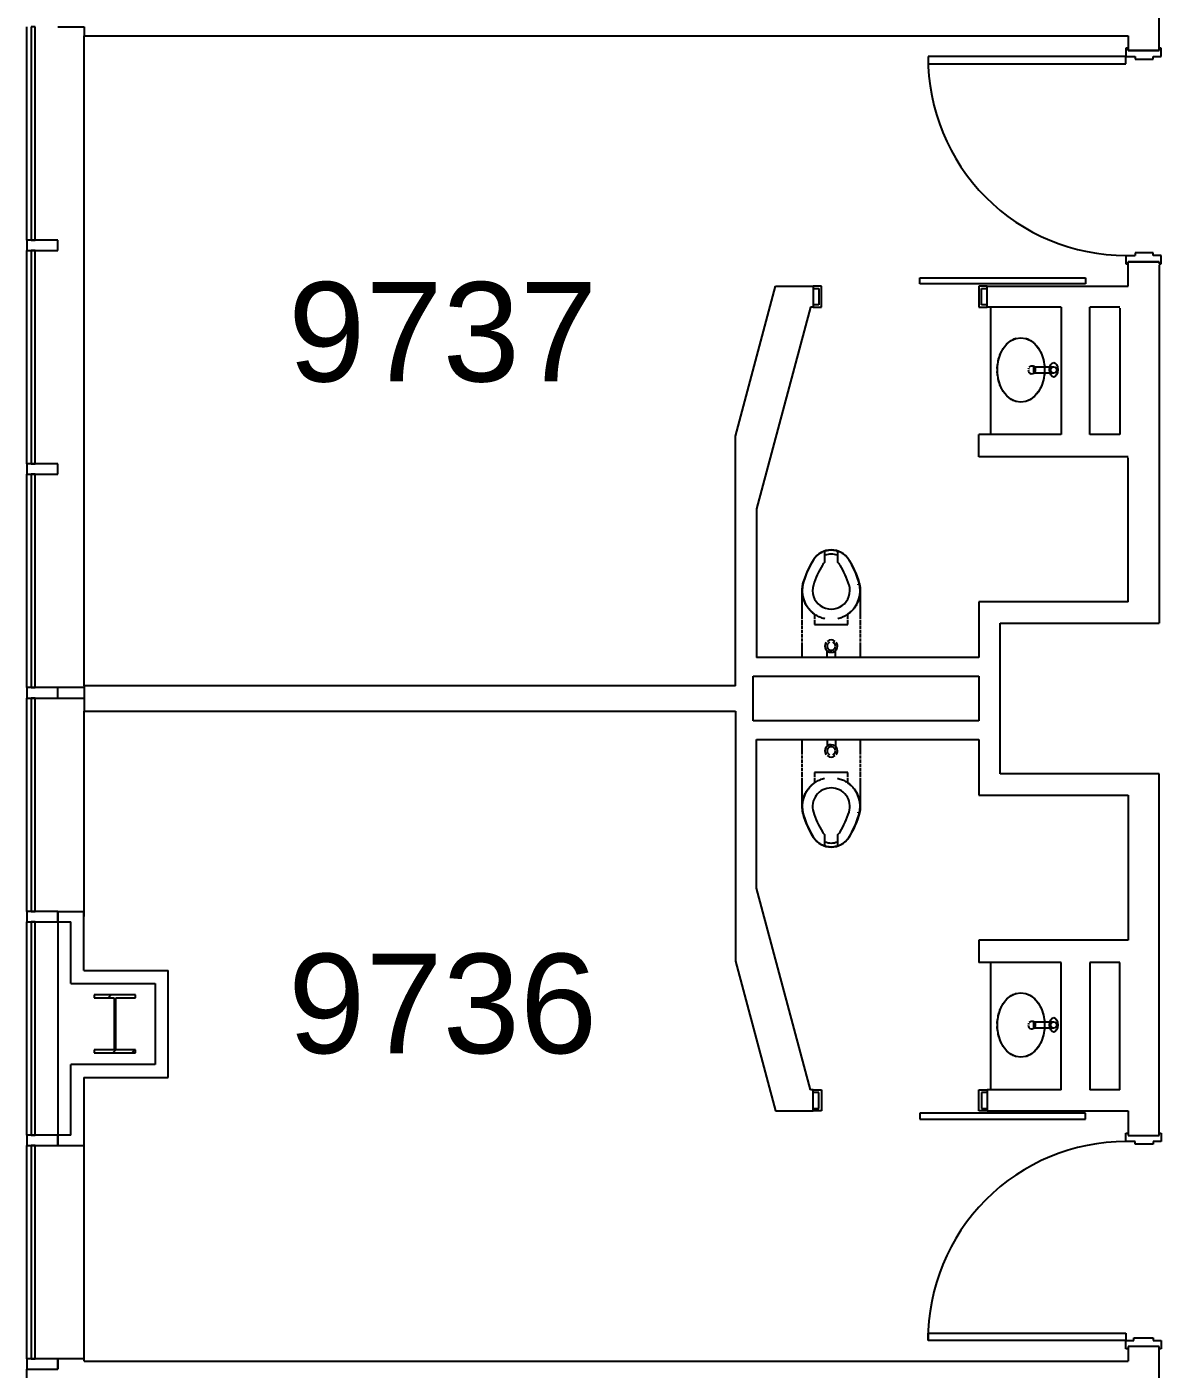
# Model space of a CAD drawing. Header units: inches. Extents: x -59 to 5673, y -29 to 4299.
# Drawn here: x -42.7 to 231.1, y 2543.8 to 2867.8 of the extents above; entities that cross this region are included whole.
import ezdxf

# ---------------------------------------------------------------- set-up
doc = ezdxf.new("R2010")
doc.units = ezdxf.units.IN
doc.header["$LTSCALE"] = 96
doc.header["$MEASUREMENT"] = 0
for name, color, linetype in [('A-ANNO-ROOM', 4, 'Continuous'), ('A-COLS', 5, 'Continuous'), ('A-DOOR', 2, 'Continuous'), ('A-FLOR-CASE', 3, 'Continuous'), ('A-FLOR-PFIX', 2, 'Continuous'), ('A-GLAZ', 2, 'Continuous'), ('A-WALL-FULL', 6, 'Continuous')]:
    doc.layers.add(name, color=color, linetype=linetype)
doc.styles.add('ARIAL', font='arial.ttf')

msp = doc.modelspace()

# ---------------------------------------------------------------- linework, layer by layer
at = {"layer": 'A-COLS'}
for p, q in [((-16.42, 2634.08), (-26.42, 2634.08)), ((-26.42, 2634.08), (-26.42, 2633.36)), ((-26.42, 2633.36), (-21.63, 2633.36)), ((-23.03, 2633.36), (-22.31, 2634.08)), ((-21.63, 2633.36), (-21.63, 2620.8)), ((-21.22, 2620.8), (-21.22, 2633.36)), ((-21.22, 2633.36), (-16.42, 2633.36)), ((-16.42, 2633.36), (-16.42, 2634.08)), ((-21.63, 2620.8), (-26.42, 2620.8)), ((-26.42, 2620.8), (-26.42, 2620.08)), ((-26.42, 2620.08), (-16.42, 2620.08)), ((-21.91, 2620.08), (-21.19, 2620.8)), ((-16.42, 2620.8), (-21.22, 2620.8)), ((-17.3, 2620.08), (-16.58, 2620.8)), ((-16.42, 2620.08), (-16.42, 2620.8))]:
    msp.add_line(p, q, dxfattribs=at)
at = {"layer": 'A-DOOR'}
for p, q in [((223.08, 2862.58), (222.58, 2862.58)), ((222.58, 2862.58), (222.58, 2860.58)), ((223.08, 2862.08), (223.08, 2862.58)), ((230.58, 2862.08), (223.08, 2862.08)), ((231.08, 2862.58), (230.58, 2862.58)), ((230.58, 2862.58), (230.58, 2862.08)), ((231.08, 2860.58), (231.08, 2862.58)), ((174.83, 2860.58), (174.83, 2858.83)), ((222.58, 2860.58), (174.83, 2860.58)), ((174.83, 2858.83), (222.58, 2858.83)), ((222.58, 2858.83), (222.58, 2860.58)), ((222.58, 2860.58), (224.77, 2860.58)), ((224.77, 2860.58), (224.77, 2859.96)), ((224.77, 2859.96), (229.14, 2859.96)), ((229.14, 2859.96), (229.14, 2860.58)), ((229.14, 2860.58), (231.08, 2860.58)), ((222.58, 2812.58), (224.77, 2812.58)), ((222.58, 2812.58), (222.58, 2810.58)), ((229.14, 2813.2), (224.77, 2813.2)), ((224.77, 2813.2), (224.77, 2812.58)), ((229.14, 2812.58), (229.14, 2813.2)), ((231.08, 2812.58), (229.14, 2812.58)), ((231.08, 2810.58), (231.08, 2812.58)), ((222.58, 2810.58), (223.08, 2810.58)), ((223.08, 2810.58), (223.08, 2811.08)), ((223.08, 2811.08), (230.58, 2811.08)), ((230.58, 2811.08), (230.58, 2810.58)), ((230.58, 2810.58), (231.08, 2810.58)), ((172.83, 2805.7), (172.83, 2807.2)), ((172.83, 2807.2), (212.83, 2807.2)), ((212.83, 2807.2), (212.83, 2805.7)), ((149.08, 2805.2), (147.08, 2805.2)), ((147.08, 2805.2), (147.08, 2804.58)), ((147.08, 2804.58), (148.45, 2804.58)), ((148.45, 2804.58), (148.45, 2800.7)), ((149.08, 2800.08), (149.08, 2805.2)), ((212.83, 2805.7), (172.83, 2805.7)), ((187.08, 2805.2), (187.08, 2800.08)), ((189.08, 2805.2), (187.08, 2805.2)), ((187.7, 2804.58), (189.08, 2804.58)), ((187.7, 2800.7), (187.7, 2804.58)), ((189.08, 2804.58), (189.08, 2805.2)), ((148.45, 2800.7), (147.08, 2800.7)), ((147.08, 2800.7), (147.08, 2800.08)), ((147.08, 2800.08), (149.08, 2800.08)), ((187.08, 2800.08), (189.08, 2800.08)), ((189.08, 2800.7), (187.7, 2800.7)), ((189.08, 2800.08), (189.08, 2800.7)), ((147.08, 2611.2), (149.08, 2611.2)), ((147.08, 2610.58), (147.08, 2611.2)), ((148.45, 2610.58), (147.08, 2610.58)), ((148.45, 2606.7), (148.45, 2610.58)), ((149.08, 2611.2), (149.08, 2606.08)), ((187.08, 2606.08), (187.08, 2611.2)), ((187.08, 2611.2), (189.08, 2611.2)), ((187.7, 2610.58), (187.7, 2606.7)), ((189.08, 2610.58), (187.7, 2610.58)), ((189.08, 2611.2), (189.08, 2610.58)), ((147.08, 2606.7), (148.45, 2606.7)), ((147.08, 2606.08), (147.08, 2606.7)), ((149.08, 2606.08), (147.08, 2606.08)), ((212.83, 2605.58), (172.83, 2605.58)), ((172.83, 2605.58), (172.83, 2604.08)), ((189.08, 2606.08), (187.08, 2606.08)), ((187.7, 2606.7), (189.08, 2606.7)), ((189.08, 2606.7), (189.08, 2606.08)), ((212.83, 2604.08), (212.83, 2605.58)), ((172.83, 2604.08), (212.83, 2604.08)), ((222.58, 2598.7), (222.58, 2600.7)), ((222.58, 2600.7), (223.08, 2600.7)), ((223.08, 2598.7), (222.58, 2598.7)), ((223.08, 2600.7), (223.08, 2600.2)), ((223.08, 2600.2), (230.58, 2600.2)), ((224.77, 2598.7), (223.08, 2598.7)), ((224.77, 2598.08), (224.77, 2598.7)), ((229.14, 2598.7), (229.14, 2598.08)), ((231.08, 2598.7), (229.14, 2598.7)), ((230.58, 2600.7), (231.08, 2600.7)), ((230.58, 2600.2), (230.58, 2600.7)), ((231.08, 2600.7), (231.08, 2598.7)), ((229.14, 2598.08), (224.77, 2598.08)), ((174.83, 2552.45), (222.58, 2552.45)), ((174.83, 2550.7), (174.83, 2552.45)), ((222.58, 2550.7), (174.83, 2550.7)), ((222.58, 2552.45), (222.58, 2550.7)), ((222.58, 2550.7), (224.52, 2550.7)), ((222.58, 2548.7), (222.58, 2550.7)), ((224.52, 2551.32), (229.14, 2551.32)), ((224.52, 2550.7), (224.52, 2551.32)), ((229.14, 2551.32), (229.14, 2550.7)), ((229.14, 2550.7), (231.08, 2550.7)), ((231.08, 2550.7), (231.08, 2548.7)), ((223.08, 2548.7), (222.58, 2548.7)), ((223.08, 2549.2), (223.08, 2548.7)), ((230.58, 2549.2), (223.08, 2549.2)), ((230.58, 2548.7), (230.58, 2549.2)), ((231.08, 2548.7), (230.58, 2548.7))]:
    msp.add_line(p, q, dxfattribs=at)
for centre, start, end in [((222.61, 2860.36), 179.7448, 269.956), ((222.61, 2860.36), 179.7448, 269.956), ((222.61, 2550.92), 90.044, 180.2552), ((222.61, 2550.92), 90.044, 180.2552)]:
    msp.add_arc(centre, 47.79, start, end, dxfattribs=at)
at = {"layer": 'A-FLOR-CASE'}
for p, q in [((189.95, 2769.33), (189.95, 2800.08)), ((189.95, 2611.2), (189.95, 2641.95))]:
    msp.add_line(p, q, dxfattribs=at)
at = {"layer": 'A-FLOR-PFIX'}
for p, q in [((192.28, 2788.84), (192.98, 2790.16)), ((192.98, 2790.16), (193.87, 2791.25)), ((193.87, 2791.25), (194.91, 2792.06)), ((194.91, 2792.06), (196.04, 2792.56)), ((195.86, 2792.51), (196.11, 2792.58)), ((196.04, 2792.56), (197.23, 2792.73)), ((197.23, 2792.73), (198.42, 2792.56)), ((198.42, 2792.56), (199.56, 2792.06)), ((199.56, 2792.06), (200.59, 2791.25)), ((200.59, 2791.25), (201.48, 2790.16)), ((201.48, 2790.16), (202.19, 2788.84)), ((191.55, 2785.77), (191.79, 2787.36)), ((191.79, 2787.36), (192.28, 2788.84)), ((202.19, 2788.84), (202.67, 2787.36)), ((202.67, 2787.36), (202.92, 2785.77)), ((191.55, 2784.14), (191.55, 2785.77)), ((191.79, 2782.55), (191.55, 2784.14)), ((199.25, 2785.63), (199.73, 2785.92)), ((199.73, 2785.92), (200.21, 2785.92)), ((199.92, 2783.96), (199.77, 2783.98)), ((200.33, 2784.12), (199.92, 2783.96)), ((200.21, 2785.92), (200.56, 2785.73)), ((200.68, 2784.64), (200.33, 2784.12)), ((200.38, 2785.7), (205.13, 2785.7)), ((200.38, 2784.2), (200.38, 2785.7)), ((205.13, 2784.2), (200.38, 2784.2)), ((200.56, 2785.73), (200.69, 2785.56)), ((200.69, 2785.56), (200.68, 2784.64)), ((202.92, 2784.14), (202.67, 2782.55)), ((202.92, 2785.77), (202.92, 2784.14)), ((192.28, 2781.06), (191.79, 2782.55)), ((192.98, 2779.75), (192.28, 2781.06)), ((202.19, 2781.06), (201.48, 2779.75)), ((202.67, 2782.55), (202.19, 2781.06)), ((193.87, 2778.66), (192.98, 2779.75)), ((194.91, 2777.84), (193.87, 2778.66)), ((196.04, 2777.34), (194.91, 2777.84)), ((196.11, 2777.32), (195.86, 2777.4)), ((197.23, 2777.17), (196.04, 2777.34)), ((198.42, 2777.34), (197.23, 2777.17)), ((199.56, 2777.84), (198.42, 2777.34)), ((200.59, 2778.66), (199.56, 2777.84)), ((201.48, 2779.75), (200.59, 2778.66)), ((149.25, 2741), (149.43, 2741.09)), ((149.43, 2741.09), (149.62, 2741.17)), ((149.62, 2741.17), (149.81, 2741.24)), ((149.81, 2741.24), (150, 2741.3)), ((149.95, 2738.51), (149.95, 2741.28)), ((150, 2741.3), (150.19, 2741.35)), ((150.19, 2741.35), (150.38, 2741.4)), ((150.38, 2741.4), (150.58, 2741.44)), ((150.58, 2741.44), (150.78, 2741.47)), ((150.78, 2741.47), (150.97, 2741.49)), ((150.97, 2741.49), (151.17, 2741.51)), ((151.17, 2741.51), (151.37, 2741.51)), ((151.37, 2741.51), (151.45, 2741.51)), ((151.45, 2741.51), (151.65, 2741.51)), ((151.65, 2741.51), (151.85, 2741.5)), ((151.85, 2741.5), (152.05, 2741.48)), ((152.05, 2741.48), (152.25, 2741.45)), ((152.25, 2741.45), (152.45, 2741.42)), ((152.45, 2741.42), (152.64, 2741.37)), ((152.64, 2741.37), (152.83, 2741.32)), ((152.83, 2741.32), (153.03, 2741.26)), ((152.95, 2741.28), (152.95, 2738.51)), ((153.03, 2741.26), (153.21, 2741.19)), ((153.21, 2741.19), (153.4, 2741.12)), ((153.4, 2741.12), (153.58, 2741.04)), ((146.11, 2737.18), (146.54, 2738)), ((146.54, 2738), (146.99, 2738.8)), ((146.99, 2738.8), (147.2, 2739.15)), ((147.2, 2739.15), (147.31, 2739.32)), ((147.31, 2739.32), (147.43, 2739.48)), ((147.43, 2739.48), (147.55, 2739.64)), ((147.55, 2739.64), (147.68, 2739.79)), ((147.68, 2739.79), (147.81, 2739.94)), ((147.81, 2739.94), (147.95, 2740.08)), ((147.95, 2740.08), (148.1, 2740.22)), ((148.1, 2740.22), (148.25, 2740.35)), ((148.25, 2740.35), (148.4, 2740.48)), ((148.4, 2740.48), (148.56, 2740.6)), ((148.56, 2740.6), (148.73, 2740.71)), ((148.73, 2740.71), (148.9, 2740.81)), ((148.9, 2740.81), (149.07, 2740.91)), ((149.07, 2740.91), (149.25, 2741)), ((153.58, 2741.04), (153.76, 2740.95)), ((153.76, 2740.95), (153.94, 2740.85)), ((153.94, 2740.85), (154.11, 2740.75)), ((154.11, 2740.75), (154.28, 2740.64)), ((154.28, 2740.64), (154.44, 2740.53)), ((154.44, 2740.53), (154.6, 2740.4)), ((154.6, 2740.4), (154.75, 2740.27)), ((154.75, 2740.27), (154.9, 2740.14)), ((154.9, 2740.14), (155.04, 2740)), ((155.04, 2740), (155.18, 2739.85)), ((155.18, 2739.85), (155.31, 2739.7)), ((155.31, 2739.7), (155.43, 2739.54)), ((155.43, 2739.54), (155.55, 2739.38)), ((155.55, 2739.38), (155.66, 2739.22)), ((155.66, 2739.22), (155.7, 2739.15)), ((155.7, 2739.15), (156.17, 2738.36)), ((156.17, 2738.36), (156.61, 2737.55)), ((144.76, 2733.77), (145.05, 2734.64)), ((145.05, 2734.64), (145.37, 2735.5)), ((145.37, 2735.5), (145.72, 2736.35)), ((145.72, 2736.35), (146.11, 2737.18)), ((156.61, 2737.55), (157.01, 2736.72)), ((157.01, 2736.72), (157.38, 2735.88)), ((157.38, 2735.88), (157.72, 2735.02)), ((157.72, 2735.02), (158.02, 2734.16)), ((144.45, 2731.64), (144.46, 2731.92)), ((144.45, 2724.88), (144.45, 2731.72)), ((144.46, 2731.36), (144.45, 2731.64)), ((144.46, 2731.92), (144.47, 2732.2)), ((144.48, 2731.08), (144.46, 2731.36)), ((144.47, 2732.2), (144.49, 2732.48)), ((144.49, 2732.48), (144.53, 2732.76)), ((144.53, 2732.76), (144.58, 2733.03)), ((144.58, 2733.03), (144.64, 2733.31)), ((144.64, 2733.31), (144.7, 2733.58)), ((144.7, 2733.58), (144.76, 2733.77)), ((158.02, 2734.16), (158.15, 2733.77)), ((158.15, 2733.77), (158.22, 2733.5)), ((158.22, 2733.5), (158.29, 2733.23)), ((158.29, 2733.23), (158.34, 2732.95)), ((158.34, 2732.95), (158.39, 2732.67)), ((158.39, 2732.67), (158.42, 2732.4)), ((158.42, 2732.4), (158.44, 2732.12)), ((158.44, 2732.12), (158.45, 2731.84)), ((158.45, 2731.56), (158.44, 2731.28)), ((158.45, 2731.84), (158.45, 2731.56)), ((158.45, 2731.72), (158.45, 2724.89)), ((144.51, 2730.8), (144.48, 2731.08)), ((144.55, 2730.53), (144.51, 2730.8)), ((144.61, 2730.25), (144.55, 2730.53)), ((144.67, 2729.98), (144.61, 2730.25)), ((144.75, 2729.71), (144.67, 2729.98)), ((144.83, 2729.44), (144.75, 2729.71)), ((144.93, 2729.18), (144.83, 2729.44)), ((145.04, 2728.92), (144.93, 2729.18)), ((145.15, 2728.67), (145.04, 2728.92)), ((145.28, 2728.42), (145.15, 2728.67)), ((145.42, 2728.17), (145.28, 2728.42)), ((145.56, 2727.93), (145.42, 2728.17)), ((157.45, 2728.1), (157.3, 2727.86)), ((157.59, 2728.34), (157.45, 2728.1)), ((157.72, 2728.59), (157.59, 2728.34)), ((157.84, 2728.85), (157.72, 2728.59)), ((157.95, 2729.1), (157.84, 2728.85)), ((158.05, 2729.36), (157.95, 2729.1)), ((158.13, 2729.63), (158.05, 2729.36)), ((158.21, 2729.9), (158.13, 2729.63)), ((158.28, 2730.17), (158.21, 2729.9)), ((158.34, 2730.45), (158.28, 2730.17)), ((158.38, 2730.72), (158.34, 2730.45)), ((158.42, 2731), (158.38, 2730.72)), ((158.44, 2731.28), (158.42, 2731)), ((145.72, 2727.7), (145.56, 2727.93)), ((145.88, 2727.48), (145.72, 2727.7)), ((146.06, 2727.26), (145.88, 2727.48)), ((146.24, 2727.04), (146.06, 2727.26)), ((146.43, 2726.84), (146.24, 2727.04)), ((146.63, 2726.64), (146.43, 2726.84)), ((146.84, 2726.45), (146.63, 2726.64)), ((147.05, 2726.27), (146.84, 2726.45)), ((147.27, 2726.1), (147.05, 2726.27)), ((147.5, 2725.94), (147.27, 2726.1)), ((147.45, 2725.97), (147.45, 2724.88)), ((147.73, 2725.79), (147.5, 2725.94)), ((147.97, 2725.64), (147.73, 2725.79)), ((148.22, 2725.51), (147.97, 2725.64)), ((148.47, 2725.38), (148.22, 2725.51)), ((148.73, 2725.27), (148.47, 2725.38)), ((148.99, 2725.17), (148.73, 2725.27)), ((149.25, 2725.07), (148.99, 2725.17)), ((149.52, 2724.99), (149.25, 2725.07)), ((149.79, 2724.92), (149.52, 2724.99)), ((149.92, 2724.89), (149.79, 2724.92)), ((153.31, 2724.97), (153.04, 2724.9)), ((153.58, 2725.05), (153.31, 2724.97)), ((153.84, 2725.14), (153.58, 2725.05)), ((154.1, 2725.24), (153.84, 2725.14)), ((154.36, 2725.35), (154.1, 2725.24)), ((154.61, 2725.47), (154.36, 2725.35)), ((154.86, 2725.6), (154.61, 2725.47)), ((155.1, 2725.74), (154.86, 2725.6)), ((155.34, 2725.89), (155.1, 2725.74)), ((155.57, 2726.05), (155.34, 2725.89)), ((155.45, 2724.87), (155.45, 2725.97)), ((155.79, 2726.22), (155.57, 2726.05)), ((156.01, 2726.4), (155.79, 2726.22)), ((156.21, 2726.59), (156.01, 2726.4)), ((156.42, 2726.78), (156.21, 2726.59)), ((156.61, 2726.98), (156.42, 2726.78)), ((156.79, 2727.19), (156.61, 2726.98)), ((156.97, 2727.41), (156.79, 2727.19)), ((157.14, 2727.63), (156.97, 2727.41)), ((157.3, 2727.86), (157.14, 2727.63)), ((144.45, 2723.38), (144.45, 2724.64)), ((144.45, 2722.38), (144.45, 2723.15)), ((144.45, 2721.38), (144.45, 2722.15)), ((147.45, 2724.64), (147.45, 2723.47)), ((147.45, 2723.47), (155.45, 2723.47)), ((155.45, 2723.47), (155.45, 2724.66)), ((158.45, 2724.65), (158.45, 2723.37)), ((158.45, 2723.16), (158.45, 2722.37)), ((158.45, 2722.16), (158.45, 2721.37)), ((144.45, 2720.39), (144.45, 2721.15)), ((144.45, 2719.38), (144.45, 2720.14)), ((144.45, 2715.51), (144.45, 2719.15)), ((158.45, 2721.16), (158.45, 2720.38)), ((158.45, 2720.15), (158.45, 2719.37)), ((158.45, 2719.16), (158.45, 2715.51)), ((150.45, 2715.51), (150.45, 2717.17)), ((152.45, 2715.51), (152.45, 2717.17)), ((144.45, 2692.13), (144.45, 2695.76)), ((150.45, 2695.76), (150.45, 2694.11)), ((152.45, 2695.76), (152.45, 2694.11)), ((158.45, 2695.76), (158.45, 2692.12)), ((144.45, 2691.13), (144.45, 2691.9)), ((144.45, 2690.13), (144.45, 2690.89)), ((144.45, 2689.13), (144.45, 2689.9)), ((158.45, 2691.91), (158.45, 2691.14)), ((158.45, 2690.89), (158.45, 2690.12)), ((158.45, 2689.91), (158.45, 2689.12)), ((144.45, 2688.13), (144.45, 2688.9)), ((144.45, 2686.63), (144.45, 2687.9)), ((144.45, 2679.56), (144.45, 2686.39)), ((155.45, 2687.81), (147.45, 2687.81)), ((147.45, 2687.81), (147.45, 2686.63)), ((147.45, 2686.39), (147.45, 2685.31)), ((148.55, 2685.93), (148.8, 2686.04)), ((148.8, 2686.04), (149.06, 2686.14)), ((149.06, 2686.14), (149.33, 2686.23)), ((149.33, 2686.23), (149.6, 2686.31)), ((149.6, 2686.31), (149.87, 2686.38)), ((152.99, 2686.39), (153.12, 2686.36)), ((153.12, 2686.36), (153.39, 2686.29)), ((153.39, 2686.29), (153.65, 2686.21)), ((153.65, 2686.21), (153.92, 2686.11)), ((153.92, 2686.11), (154.18, 2686.01)), ((154.18, 2686.01), (154.43, 2685.9)), ((155.45, 2686.62), (155.45, 2687.81)), ((155.45, 2685.31), (155.45, 2686.41)), ((158.45, 2688.91), (158.45, 2688.12)), ((158.45, 2687.91), (158.45, 2686.64)), ((158.45, 2686.4), (158.45, 2679.56)), ((145.19, 2682.69), (145.32, 2682.94)), ((145.32, 2682.94), (145.46, 2683.18)), ((145.46, 2683.18), (145.61, 2683.41)), ((145.61, 2683.41), (145.77, 2683.65)), ((145.77, 2683.65), (145.93, 2683.87)), ((145.93, 2683.87), (146.11, 2684.09)), ((146.11, 2684.09), (146.3, 2684.3)), ((146.3, 2684.3), (146.49, 2684.5)), ((146.49, 2684.5), (146.69, 2684.69)), ((146.69, 2684.69), (146.9, 2684.88)), ((146.9, 2684.88), (147.12, 2685.06)), ((147.12, 2685.06), (147.34, 2685.23)), ((147.34, 2685.23), (147.57, 2685.39)), ((147.57, 2685.39), (147.81, 2685.54)), ((147.81, 2685.54), (148.05, 2685.68)), ((148.05, 2685.68), (148.29, 2685.81)), ((148.29, 2685.81), (148.55, 2685.93)), ((154.43, 2685.9), (154.69, 2685.77)), ((154.69, 2685.77), (154.93, 2685.64)), ((154.93, 2685.64), (155.17, 2685.49)), ((155.17, 2685.49), (155.41, 2685.34)), ((155.41, 2685.34), (155.63, 2685.18)), ((155.63, 2685.18), (155.85, 2685.01)), ((155.85, 2685.01), (156.07, 2684.83)), ((156.07, 2684.83), (156.28, 2684.64)), ((156.28, 2684.64), (156.47, 2684.44)), ((156.47, 2684.44), (156.67, 2684.23)), ((156.67, 2684.23), (156.85, 2684.02)), ((156.85, 2684.02), (157.02, 2683.8)), ((157.02, 2683.8), (157.19, 2683.58)), ((157.19, 2683.58), (157.34, 2683.34)), ((157.34, 2683.34), (157.49, 2683.11)), ((157.49, 2683.11), (157.63, 2682.86)), ((157.63, 2682.86), (157.75, 2682.61)), ((144.45, 2679.72), (144.47, 2680)), ((144.45, 2679.44), (144.45, 2679.72)), ((144.47, 2680), (144.49, 2680.28)), ((144.49, 2680.28), (144.52, 2680.56)), ((144.52, 2680.56), (144.57, 2680.83)), ((144.57, 2680.83), (144.63, 2681.11)), ((144.63, 2681.11), (144.69, 2681.38)), ((144.69, 2681.38), (144.77, 2681.65)), ((144.77, 2681.65), (144.86, 2681.91)), ((144.86, 2681.91), (144.96, 2682.18)), ((144.96, 2682.18), (145.07, 2682.43)), ((145.07, 2682.43), (145.19, 2682.69)), ((157.75, 2682.61), (157.87, 2682.36)), ((157.87, 2682.36), (157.98, 2682.1)), ((157.98, 2682.1), (158.07, 2681.84)), ((158.07, 2681.84), (158.16, 2681.57)), ((158.16, 2681.57), (158.23, 2681.3)), ((158.23, 2681.3), (158.3, 2681.03)), ((158.3, 2681.03), (158.35, 2680.75)), ((158.35, 2680.75), (158.39, 2680.48)), ((158.39, 2680.48), (158.42, 2680.2)), ((158.42, 2680.2), (158.44, 2679.92)), ((158.44, 2679.92), (158.45, 2679.64)), ((158.45, 2679.64), (158.45, 2679.36)), ((144.46, 2679.16), (144.45, 2679.44)), ((144.49, 2678.88), (144.46, 2679.16)), ((144.52, 2678.6), (144.49, 2678.88)), ((144.56, 2678.33), (144.52, 2678.6)), ((144.62, 2678.05), (144.56, 2678.33)), ((144.68, 2677.78), (144.62, 2678.05)), ((144.76, 2677.51), (144.68, 2677.78)), ((144.88, 2677.12), (144.76, 2677.51)), ((145.19, 2676.25), (144.88, 2677.12)), ((145.52, 2675.4), (145.19, 2676.25)), ((157.86, 2676.64), (157.54, 2675.78)), ((158.15, 2677.51), (157.86, 2676.64)), ((158.2, 2677.7), (158.15, 2677.51)), ((158.27, 2677.97), (158.2, 2677.7)), ((158.33, 2678.25), (158.27, 2677.97)), ((158.37, 2678.52), (158.33, 2678.25)), ((158.41, 2678.8), (158.37, 2678.52)), ((158.44, 2679.08), (158.41, 2678.8)), ((158.45, 2679.36), (158.44, 2679.08)), ((145.89, 2674.56), (145.52, 2675.4)), ((146.3, 2673.73), (145.89, 2674.56)), ((146.73, 2672.92), (146.3, 2673.73)), ((156.37, 2673.28), (155.91, 2672.48)), ((156.79, 2674.09), (156.37, 2673.28)), ((157.18, 2674.93), (156.79, 2674.09)), ((157.54, 2675.78), (157.18, 2674.93)), ((147.2, 2672.13), (146.73, 2672.92)), ((147.25, 2672.06), (147.2, 2672.13)), ((147.36, 2671.9), (147.25, 2672.06)), ((147.47, 2671.74), (147.36, 2671.9)), ((147.6, 2671.58), (147.47, 2671.74)), ((147.73, 2671.43), (147.6, 2671.58)), ((147.87, 2671.28), (147.73, 2671.43)), ((148.01, 2671.14), (147.87, 2671.28)), ((148.16, 2671.01), (148.01, 2671.14)), ((148.31, 2670.88), (148.16, 2671.01)), ((148.47, 2670.75), (148.31, 2670.88)), ((148.63, 2670.64), (148.47, 2670.75)), ((148.8, 2670.53), (148.63, 2670.64)), ((148.97, 2670.43), (148.8, 2670.53)), ((149.14, 2670.33), (148.97, 2670.43)), ((149.32, 2670.24), (149.14, 2670.33)), ((149.51, 2670.16), (149.32, 2670.24)), ((149.69, 2670.09), (149.51, 2670.16)), ((149.88, 2670.02), (149.69, 2670.09)), ((150.07, 2669.96), (149.88, 2670.02)), ((149.95, 2669.99), (149.95, 2672.76)), ((150.26, 2669.91), (150.07, 2669.96)), ((150.46, 2669.86), (150.26, 2669.91)), ((150.66, 2669.83), (150.46, 2669.86)), ((150.85, 2669.8), (150.66, 2669.83)), ((151.05, 2669.78), (150.85, 2669.8)), ((151.25, 2669.77), (151.05, 2669.78)), ((151.45, 2669.76), (151.25, 2669.77)), ((151.53, 2669.77), (151.45, 2669.76)), ((151.73, 2669.77), (151.53, 2669.77)), ((151.93, 2669.79), (151.73, 2669.77)), ((152.13, 2669.81), (151.93, 2669.79)), ((152.33, 2669.84), (152.13, 2669.81)), ((152.52, 2669.88), (152.33, 2669.84)), ((152.72, 2669.93), (152.52, 2669.88)), ((152.91, 2669.98), (152.72, 2669.93)), ((153.1, 2670.04), (152.91, 2669.98)), ((152.95, 2672.76), (152.95, 2669.99)), ((153.29, 2670.11), (153.1, 2670.04)), ((153.47, 2670.19), (153.29, 2670.11)), ((153.65, 2670.28), (153.47, 2670.19)), ((153.83, 2670.37), (153.65, 2670.28)), ((154.01, 2670.47), (153.83, 2670.37)), ((154.18, 2670.57), (154.01, 2670.47)), ((154.34, 2670.68), (154.18, 2670.57)), ((154.5, 2670.8), (154.34, 2670.68)), ((154.66, 2670.93), (154.5, 2670.8)), ((154.81, 2671.06), (154.66, 2670.93)), ((154.95, 2671.2), (154.81, 2671.06)), ((155.09, 2671.34), (154.95, 2671.2)), ((155.23, 2671.49), (155.09, 2671.34)), ((155.36, 2671.64), (155.23, 2671.49)), ((155.48, 2671.8), (155.36, 2671.64)), ((155.59, 2671.96), (155.48, 2671.8)), ((155.7, 2672.13), (155.59, 2671.96)), ((155.91, 2672.48), (155.7, 2672.13)), ((194.91, 2633.94), (196.04, 2634.44)), ((195.86, 2634.38), (196.11, 2634.46)), ((196.04, 2634.44), (197.23, 2634.61)), ((197.23, 2634.61), (198.42, 2634.44)), ((198.42, 2634.44), (199.56, 2633.94)), ((192.28, 2630.72), (192.98, 2632.04)), ((192.98, 2632.04), (193.87, 2633.12)), ((193.87, 2633.12), (194.91, 2633.94)), ((199.56, 2633.94), (200.59, 2633.12)), ((200.59, 2633.12), (201.48, 2632.04)), ((201.48, 2632.04), (202.19, 2630.72)), ((191.55, 2627.64), (191.79, 2629.23)), ((191.55, 2626.02), (191.55, 2627.64)), ((191.79, 2629.23), (192.28, 2630.72)), ((199.25, 2627.5), (199.73, 2627.79)), ((199.73, 2627.79), (200.21, 2627.79)), ((200.21, 2627.79), (200.56, 2627.61)), ((202.19, 2630.72), (202.67, 2629.23)), ((202.67, 2629.23), (202.92, 2627.64)), ((202.92, 2627.64), (202.92, 2626.02)), ((191.79, 2624.42), (191.55, 2626.02)), ((192.28, 2622.94), (191.79, 2624.42)), ((199.92, 2625.84), (199.77, 2625.85)), ((200.33, 2625.99), (199.92, 2625.84)), ((200.68, 2626.52), (200.33, 2625.99)), ((200.38, 2627.58), (205.13, 2627.58)), ((200.38, 2626.08), (200.38, 2627.58)), ((205.13, 2626.08), (200.38, 2626.08)), ((200.56, 2627.61), (200.69, 2627.43)), ((200.69, 2627.43), (200.68, 2626.52)), ((202.67, 2624.42), (202.19, 2622.94)), ((202.92, 2626.02), (202.67, 2624.42)), ((192.98, 2621.62), (192.28, 2622.94)), ((193.87, 2620.53), (192.98, 2621.62)), ((201.48, 2621.62), (200.59, 2620.53)), ((202.19, 2622.94), (201.48, 2621.62)), ((194.91, 2619.72), (193.87, 2620.53)), ((196.04, 2619.22), (194.91, 2619.72)), ((196.11, 2619.2), (195.86, 2619.27)), ((197.23, 2619.05), (196.04, 2619.22)), ((198.42, 2619.22), (197.23, 2619.05)), ((199.56, 2619.72), (198.42, 2619.22)), ((200.59, 2620.53), (199.56, 2619.72))]:
    msp.add_line(p, q, dxfattribs=at)
for centre in [(205.13, 2784.95), (205.13, 2626.83)]:
    msp.add_circle(centre, 0.75, dxfattribs=at)
for centre, radius, start, end in [((199.98, 2784.95), 1, 181.4853, 252), ((199.98, 2784.95), 1, 152.4389, 170.9999), ((151.45, 2736.51), 5, 31.8005, 148.1995), ((166.75, 2727.03), 23, 148.1995, 162.9647), ((166.75, 2727.03), 20.5, 148.1995, 162.9647), ((151.45, 2736.51), 2.5, 126.8699, 148.1995), ((151.45, 2736.51), 4, 67.7775, 112.2225), ((151.45, 2736.51), 2.5, 31.8005, 53.1301), ((136.15, 2727.03), 20.5, 17.0353, 31.8005), ((136.15, 2727.03), 23, 17.0353, 31.8005), ((151.45, 2731.72), 7, 162.9647, 235.1501), ((151.45, 2731.72), 4.5, 162.9647, 17.0353), ((151.45, 2731.72), 7, 304.8499, 17.0353), ((157.45, 2733.22), 0.5, 340, 0), ((151.45, 2718.29), 1.5, 144.3619, 0), ((151.45, 2718.3), 0.996, 112.6886, 0), ((151.45, 2718.29), 1.5, 49.9625, 130.0375), ((151.45, 2718.3), 0.996, 0, 67.3114), ((151.45, 2718.29), 1.5, 0, 35.3367), ((151.45, 2692.99), 1.5, 0, 215.3367), ((151.45, 2692.98), 0.996, 0, 247.3114), ((151.45, 2692.98), 0.996, 292.6886, 0), ((151.45, 2692.99), 1.5, 324.6633, 0), ((151.45, 2692.99), 1.5, 229.6467, 310.4131), ((151.45, 2679.56), 7, 124.8499, 197.0353), ((151.45, 2679.56), 4.5, 90, 197.0353), ((151.45, 2679.56), 4.5, 342.9647, 90), ((151.45, 2679.56), 7, 342.9647, 55.1501), ((151.45, 2679.56), 7, 42.4709, 49.0365), ((151.45, 2679.56), 7, 27.59, 33.9346), ((151.45, 2679.56), 7, 12.7122, 18.6438), ((166.75, 2684.25), 23, 197.0353, 211.8005), ((166.75, 2684.25), 20.5, 197.0353, 211.8005), ((136.15, 2684.25), 20.5, 328.1995, 342.9647), ((136.15, 2684.25), 23, 328.1995, 342.9647), ((157.45, 2678.06), 0.5, 0, 20), ((151.45, 2674.76), 2.5, 211.8005, 233.1301), ((151.45, 2674.76), 2.5, 306.8699, 328.1995), ((151.45, 2674.76), 5, 211.8005, 328.1995), ((151.45, 2674.76), 4, 247.7775, 292.2225), ((199.98, 2626.83), 1, 181.4853, 252), ((199.98, 2626.83), 1, 152.4389, 170.9999)]:
    msp.add_arc(centre, radius, start, end, dxfattribs=at)
for centre in [(205.14, 2784.99), (205.14, 2626.87)]:
    msp.add_ellipse(centre, major_axis=(0, 1.75), ratio=0.571429, dxfattribs=at)
for points, knots in [([(192.87, 2789.98), (193.06, 2790.28), (193.27, 2790.57), (193.49, 2790.83), (193.49, 2790.83)], [5.4048623, 5.4048623, 5.4048623, 5.4048623, 5.5582024, 5.5583845, 5.5583845, 5.5583845, 5.5583845]), ([(193.77, 2791.14), (194.04, 2791.42), (194.39, 2791.7), (194.75, 2791.96), (194.8, 2792)], [5.6220806, 5.6220806, 5.6220806, 5.6220806, 5.7998634, 5.8343864, 5.8343864, 5.8343864, 5.8343864]), ([(194.84, 2792.02), (195.18, 2792.23), (195.57, 2792.44), (195.96, 2792.53), (196, 2792.54)], [5.8415235, 5.8415235, 5.8415235, 5.8415235, 6.0415243, 6.0587858, 6.0587858, 6.0587858, 6.0587858]), ([(198.47, 2792.55), (198.5, 2792.54), (198.9, 2792.41), (199.28, 2792.23), (199.62, 2792.02)], [0.2243995, 0.2243995, 0.2243995, 0.2243995, 0.241661, 0.4416618, 0.4416618, 0.4416618, 0.4416618]), ([(199.66, 2791.99), (199.72, 2791.96), (200.08, 2791.72), (200.42, 2791.42), (200.69, 2791.14)], [0.448799, 0.448799, 0.448799, 0.448799, 0.4833219, 0.6611047, 0.6611047, 0.6611047, 0.6611047]), ([(200.97, 2790.83), (200.97, 2790.83), (201.2, 2790.57), (201.4, 2790.28), (201.59, 2789.98)], [0.7248008, 0.7248008, 0.7248008, 0.7248008, 0.7249829, 0.878323, 0.878323, 0.878323, 0.878323]), ([(191.72, 2787), (191.77, 2787.26), (191.85, 2787.58), (191.94, 2787.9), (191.96, 2787.97)], [4.9749558, 4.9749558, 4.9749558, 4.9749558, 5.0748804, 5.1046577, 5.1046577, 5.1046577, 5.1046577]), ([(192.17, 2788.58), (192.29, 2788.87), (192.43, 2789.19), (192.59, 2789.49), (192.6, 2789.52)], [5.1895316, 5.1895316, 5.1895316, 5.1895316, 5.3165414, 5.3302301, 5.3302301, 5.3302301, 5.3302301]), ([(201.86, 2789.52), (201.88, 2789.49), (202.03, 2789.19), (202.18, 2788.87), (202.29, 2788.58)], [0.9529552, 0.9529552, 0.9529552, 0.9529552, 0.9666439, 1.0936537, 1.0936537, 1.0936537, 1.0936537]), ([(202.5, 2787.97), (202.52, 2787.9), (202.62, 2787.58), (202.7, 2787.26), (202.75, 2787)], [1.1785276, 1.1785276, 1.1785276, 1.1785276, 1.2083049, 1.3082295, 1.3082295, 1.3082295, 1.3082295]), ([(191.52, 2785.33), (191.53, 2785.52), (191.55, 2785.84), (191.58, 2786.17), (191.6, 2786.3)], [4.7595613, 4.7595613, 4.7595613, 4.7595613, 4.8332195, 4.883074, 4.883074, 4.883074, 4.883074]), ([(191.6, 2783.61), (191.58, 2783.74), (191.55, 2784.06), (191.53, 2784.39), (191.52, 2784.58)], [4.541704, 4.541704, 4.541704, 4.541704, 4.5915585, 4.6652167, 4.6652167, 4.6652167, 4.6652167]), ([(202.87, 2786.3), (202.88, 2786.17), (202.92, 2785.84), (202.94, 2785.52), (202.95, 2785.33)], [1.4001113, 1.4001113, 1.4001113, 1.4001113, 1.4499658, 1.523624, 1.523624, 1.523624, 1.523624]), ([(202.95, 2784.58), (202.94, 2784.39), (202.92, 2784.06), (202.88, 2783.74), (202.87, 2783.61)], [1.6179686, 1.6179686, 1.6179686, 1.6179686, 1.6916268, 1.7414813, 1.7414813, 1.7414813, 1.7414813]), ([(191.96, 2781.94), (191.94, 2782.01), (191.85, 2782.32), (191.77, 2782.65), (191.72, 2782.9)], [4.3201203, 4.3201203, 4.3201203, 4.3201203, 4.3498975, 4.4498221, 4.4498221, 4.4498221, 4.4498221]), ([(192.6, 2780.39), (192.59, 2780.42), (192.43, 2780.72), (192.29, 2781.04), (192.17, 2781.33)], [4.0945479, 4.0945479, 4.0945479, 4.0945479, 4.1082365, 4.2352464, 4.2352464, 4.2352464, 4.2352464]), ([(193.49, 2779.08), (193.49, 2779.08), (193.27, 2779.34), (193.06, 2779.62), (192.87, 2779.93)], [3.8663935, 3.8663935, 3.8663935, 3.8663935, 3.8665756, 4.0199157, 4.0199157, 4.0199157, 4.0199157]), ([(201.59, 2779.93), (201.4, 2779.62), (201.2, 2779.34), (200.97, 2779.08), (200.97, 2779.08)], [2.2632696, 2.2632696, 2.2632696, 2.2632696, 2.4166097, 2.4167919, 2.4167919, 2.4167919, 2.4167919]), ([(202.29, 2781.33), (202.18, 2781.04), (202.03, 2780.72), (201.88, 2780.42), (201.86, 2780.39)], [2.0479389, 2.0479389, 2.0479389, 2.0479389, 2.1749488, 2.1886374, 2.1886374, 2.1886374, 2.1886374]), ([(202.75, 2782.9), (202.7, 2782.65), (202.62, 2782.32), (202.52, 2782.01), (202.5, 2781.94)], [1.8333632, 1.8333632, 1.8333632, 1.8333632, 1.9332878, 1.963065, 1.963065, 1.963065, 1.963065]), ([(194.8, 2777.91), (194.75, 2777.95), (194.39, 2778.19), (194.04, 2778.49), (193.77, 2778.76)], [3.5903916, 3.5903916, 3.5903916, 3.5903916, 3.6249146, 3.8026973, 3.8026973, 3.8026973, 3.8026973]), ([(195.99, 2777.36), (195.96, 2777.37), (195.57, 2777.49), (195.18, 2777.67), (194.84, 2777.89)], [3.3659921, 3.3659921, 3.3659921, 3.3659921, 3.3832536, 3.5832545, 3.5832545, 3.5832545, 3.5832545]), ([(199.62, 2777.89), (199.28, 2777.67), (198.9, 2777.47), (198.5, 2777.37), (198.47, 2777.37)], [2.6999308, 2.6999308, 2.6999308, 2.6999308, 2.8999317, 2.9171932, 2.9171932, 2.9171932, 2.9171932]), ([(200.69, 2778.76), (200.42, 2778.49), (200.08, 2778.2), (199.72, 2777.95), (199.66, 2777.9)], [2.480488, 2.480488, 2.480488, 2.480488, 2.6582707, 2.6927937, 2.6927937, 2.6927937, 2.6927937]), ([(194.84, 2633.89), (195.18, 2634.11), (195.57, 2634.32), (195.96, 2634.41), (196, 2634.42)], [5.8415235, 5.8415235, 5.8415235, 5.8415235, 6.0415243, 6.0587858, 6.0587858, 6.0587858, 6.0587858]), ([(198.47, 2634.42), (198.5, 2634.41), (198.9, 2634.29), (199.28, 2634.11), (199.62, 2633.89)], [0.2243995, 0.2243995, 0.2243995, 0.2243995, 0.241661, 0.4416618, 0.4416618, 0.4416618, 0.4416618]), ([(192.17, 2630.45), (192.29, 2630.75), (192.43, 2631.06), (192.59, 2631.36), (192.6, 2631.39)], [5.1895316, 5.1895316, 5.1895316, 5.1895316, 5.3165414, 5.3302301, 5.3302301, 5.3302301, 5.3302301]), ([(192.87, 2631.85), (193.06, 2632.16), (193.27, 2632.45), (193.49, 2632.7), (193.49, 2632.7)], [5.4048623, 5.4048623, 5.4048623, 5.4048623, 5.5582024, 5.5583845, 5.5583845, 5.5583845, 5.5583845]), ([(193.77, 2633.02), (194.04, 2633.3), (194.39, 2633.58), (194.75, 2633.84), (194.8, 2633.88)], [5.6220806, 5.6220806, 5.6220806, 5.6220806, 5.7998634, 5.8343864, 5.8343864, 5.8343864, 5.8343864]), ([(199.66, 2633.87), (199.72, 2633.83), (200.08, 2633.59), (200.42, 2633.3), (200.69, 2633.02)], [0.448799, 0.448799, 0.448799, 0.448799, 0.4833219, 0.6611047, 0.6611047, 0.6611047, 0.6611047]), ([(200.97, 2632.7), (200.97, 2632.7), (201.2, 2632.44), (201.4, 2632.16), (201.59, 2631.85)], [0.7248008, 0.7248008, 0.7248008, 0.7248008, 0.7249829, 0.878323, 0.878323, 0.878323, 0.878323]), ([(201.86, 2631.39), (201.88, 2631.36), (202.03, 2631.06), (202.18, 2630.75), (202.29, 2630.45)], [0.9529552, 0.9529552, 0.9529552, 0.9529552, 0.9666439, 1.0936537, 1.0936537, 1.0936537, 1.0936537]), ([(191.52, 2627.2), (191.53, 2627.4), (191.55, 2627.72), (191.58, 2628.04), (191.6, 2628.17)], [4.7595613, 4.7595613, 4.7595613, 4.7595613, 4.8332195, 4.883074, 4.883074, 4.883074, 4.883074]), ([(191.72, 2628.88), (191.77, 2629.13), (191.85, 2629.46), (191.94, 2629.77), (191.96, 2629.85)], [4.9749558, 4.9749558, 4.9749558, 4.9749558, 5.0748804, 5.1046577, 5.1046577, 5.1046577, 5.1046577]), ([(202.5, 2629.85), (202.52, 2629.77), (202.62, 2629.46), (202.7, 2629.13), (202.75, 2628.88)], [1.1785276, 1.1785276, 1.1785276, 1.1785276, 1.2083049, 1.3082295, 1.3082295, 1.3082295, 1.3082295]), ([(202.87, 2628.17), (202.88, 2628.04), (202.92, 2627.72), (202.94, 2627.4), (202.95, 2627.2)], [1.4001113, 1.4001113, 1.4001113, 1.4001113, 1.4499658, 1.523624, 1.523624, 1.523624, 1.523624]), ([(191.6, 2625.49), (191.58, 2625.62), (191.55, 2625.94), (191.53, 2626.26), (191.52, 2626.46)], [4.541704, 4.541704, 4.541704, 4.541704, 4.5915585, 4.6652167, 4.6652167, 4.6652167, 4.6652167]), ([(191.96, 2623.81), (191.94, 2623.88), (191.85, 2624.2), (191.77, 2624.52), (191.72, 2624.78)], [4.3201203, 4.3201203, 4.3201203, 4.3201203, 4.3498975, 4.4498221, 4.4498221, 4.4498221, 4.4498221]), ([(202.75, 2624.78), (202.7, 2624.52), (202.62, 2624.2), (202.52, 2623.88), (202.5, 2623.81)], [1.8333632, 1.8333632, 1.8333632, 1.8333632, 1.9332878, 1.963065, 1.963065, 1.963065, 1.963065]), ([(202.95, 2626.46), (202.94, 2626.26), (202.92, 2625.94), (202.88, 2625.62), (202.87, 2625.49)], [1.6179686, 1.6179686, 1.6179686, 1.6179686, 1.6916268, 1.7414813, 1.7414813, 1.7414813, 1.7414813]), ([(192.6, 2622.27), (192.59, 2622.3), (192.43, 2622.6), (192.29, 2622.91), (192.17, 2623.21)], [4.0945479, 4.0945479, 4.0945479, 4.0945479, 4.1082365, 4.2352464, 4.2352464, 4.2352464, 4.2352464]), ([(193.49, 2620.95), (193.49, 2620.95), (193.27, 2621.21), (193.06, 2621.5), (192.87, 2621.81)], [3.8663935, 3.8663935, 3.8663935, 3.8663935, 3.8665756, 4.0199157, 4.0199157, 4.0199157, 4.0199157]), ([(201.59, 2621.81), (201.4, 2621.5), (201.2, 2621.21), (200.97, 2620.95), (200.97, 2620.95)], [2.2632696, 2.2632696, 2.2632696, 2.2632696, 2.4166097, 2.4167919, 2.4167919, 2.4167919, 2.4167919]), ([(202.29, 2623.21), (202.18, 2622.91), (202.03, 2622.6), (201.88, 2622.3), (201.86, 2622.27)], [2.0479389, 2.0479389, 2.0479389, 2.0479389, 2.1749488, 2.1886374, 2.1886374, 2.1886374, 2.1886374]), ([(194.8, 2619.79), (194.75, 2619.83), (194.39, 2620.07), (194.04, 2620.36), (193.77, 2620.64)], [3.5903916, 3.5903916, 3.5903916, 3.5903916, 3.6249146, 3.8026973, 3.8026973, 3.8026973, 3.8026973]), ([(195.99, 2619.23), (195.96, 2619.24), (195.57, 2619.37), (195.18, 2619.55), (194.84, 2619.77)], [3.3659921, 3.3659921, 3.3659921, 3.3659921, 3.3832536, 3.5832545, 3.5832545, 3.5832545, 3.5832545]), ([(199.62, 2619.77), (199.28, 2619.55), (198.9, 2619.34), (198.5, 2619.25), (198.47, 2619.24)], [2.6999308, 2.6999308, 2.6999308, 2.6999308, 2.8999317, 2.9171932, 2.9171932, 2.9171932, 2.9171932]), ([(200.69, 2620.64), (200.42, 2620.36), (200.08, 2620.08), (199.72, 2619.82), (199.66, 2619.78)], [2.480488, 2.480488, 2.480488, 2.480488, 2.6582707, 2.6927937, 2.6927937, 2.6927937, 2.6927937])]:
    msp.add_open_spline(points, degree=3, knots=knots, dxfattribs=at)
at = {"layer": 'A-GLAZ'}
for p, q in [((-42.67, 2816.26), (-42.67, 2867.76)), ((-40.67, 2867.76), (-41.67, 2867.76)), ((-41.67, 2867.76), (-41.67, 2816.26)), ((-40.67, 2816.26), (-40.67, 2867.76)), ((-28.8, 2708.7), (-28.8, 2865.58)), ((-41.67, 2816.26), (-40.67, 2816.26)), ((-42.67, 2762.26), (-42.67, 2813.76)), ((-40.67, 2813.76), (-41.67, 2813.76)), ((-41.67, 2813.76), (-41.67, 2762.26)), ((-40.67, 2762.26), (-40.67, 2813.76)), ((-41.67, 2762.26), (-40.67, 2762.26)), ((-42.67, 2708.26), (-42.67, 2759.76)), ((-40.67, 2759.76), (-41.67, 2759.76)), ((-41.67, 2759.76), (-41.67, 2708.26)), ((-40.67, 2708.26), (-40.67, 2759.76)), ((-42.67, 2654.26), (-42.67, 2705.76)), ((-41.67, 2708.26), (-40.67, 2708.26)), ((-40.67, 2705.76), (-41.67, 2705.76)), ((-41.67, 2705.76), (-41.67, 2654.26)), ((-40.67, 2654.26), (-40.67, 2705.76)), ((-28.8, 2653.01), (-28.8, 2702.58)), ((-41.67, 2654.26), (-40.67, 2654.26)), ((-42.67, 2600.26), (-42.67, 2651.76)), ((-40.67, 2651.76), (-41.67, 2651.76)), ((-41.67, 2651.76), (-41.67, 2600.26)), ((-40.67, 2600.26), (-40.67, 2651.76)), ((-35.17, 2651.76), (-35.17, 2600.26)), ((-28.8, 2653.01), (-28.92, 2653.01)), ((-28.8, 2653.01), (-28.92, 2653.01)), ((-41.67, 2600.26), (-40.67, 2600.26)), ((-28.92, 2599.01), (-28.8, 2599.01)), ((-28.92, 2599.01), (-28.8, 2599.01)), ((-28.8, 2546.26), (-28.8, 2599.01)), ((-42.67, 2546.26), (-42.67, 2597.76)), ((-40.67, 2597.76), (-41.67, 2597.76)), ((-41.67, 2597.76), (-41.67, 2546.26)), ((-40.67, 2546.26), (-40.67, 2597.76)), ((-42.67, 2492.26), (-42.67, 2543.76)), ((-41.67, 2546.26), (-40.67, 2546.26))]:
    msp.add_line(p, q, dxfattribs=at)
at = {"layer": 'A-GLAZ', "extrusion": (0, 0, -1)}
for p, q in [((-35.17, 2816.26), (-42.67, 2816.26)), ((-42.67, 2816.26), (-42.67, 2813.76)), ((-35.17, 2813.76), (-35.17, 2816.26)), ((-42.67, 2813.76), (-35.17, 2813.76)), ((-35.17, 2762.26), (-42.67, 2762.26)), ((-42.67, 2762.26), (-42.67, 2759.76)), ((-35.17, 2759.76), (-35.17, 2762.26)), ((-42.67, 2759.76), (-35.17, 2759.76)), ((-35.17, 2708.26), (-42.67, 2708.26)), ((-42.67, 2708.26), (-42.67, 2705.76)), ((-42.67, 2705.76), (-35.17, 2705.76)), ((-35.17, 2705.76), (-35.17, 2708.26)), ((-35.17, 2654.26), (-42.67, 2654.26)), ((-42.67, 2654.26), (-42.67, 2651.76)), ((-35.17, 2651.76), (-35.17, 2654.26)), ((-35.17, 2651.76), (-35.17, 2654.26)), ((-42.67, 2651.76), (-35.17, 2651.76)), ((-35.17, 2600.26), (-42.67, 2600.26)), ((-42.67, 2600.26), (-42.67, 2597.76)), ((-35.17, 2597.76), (-35.17, 2600.26)), ((-35.17, 2597.76), (-35.17, 2600.26)), ((-42.67, 2597.76), (-35.17, 2597.76)), ((-35.17, 2546.26), (-42.67, 2546.26)), ((-42.67, 2546.26), (-42.67, 2543.76)), ((-42.67, 2543.76), (-35.17, 2543.76)), ((-35.17, 2543.76), (-35.17, 2546.26)), ((-35.17, 2543.76), (-35.17, 2546.26))]:
    msp.add_line(p, q, dxfattribs=at)
at = {"layer": 'A-WALL-FULL'}
for p, q in [((230.58, 2862.08), (230.58, 2875.2)), ((-35.17, 2867.76), (-28.8, 2867.76)), ((-28.8, 2867.76), (-28.8, 2865.58)), ((-28.8, 2865.58), (223.08, 2865.58)), ((223.08, 2865.58), (223.08, 2862.08)), ((223.08, 2862.08), (230.58, 2862.08)), ((230.58, 2811.08), (223.08, 2811.08)), ((223.08, 2805.2), (223.08, 2810.83)), ((230.58, 2810.33), (230.58, 2723.83)), ((128.33, 2769), (138.03, 2805.2)), ((138.03, 2805.2), (147.08, 2805.2)), ((147.08, 2805.2), (147.08, 2800.08)), ((189.08, 2800.08), (189.08, 2805.2)), ((189.08, 2805.2), (223.08, 2805.2)), ((146.49, 2800.08), (133.45, 2751.42)), ((147.08, 2800.08), (146.49, 2800.08)), ((206.95, 2800.08), (189.08, 2800.08)), ((206.95, 2800.08), (206.95, 2769.33)), ((213.83, 2769.33), (213.83, 2800.08)), ((221.08, 2800.08), (213.83, 2800.08)), ((221.08, 2799.83), (221.08, 2769.33)), ((128.33, 2708.7), (128.33, 2769)), ((187.08, 2763.95), (187.08, 2769.33)), ((206.95, 2769.33), (187.08, 2769.33)), ((221.08, 2769.33), (213.83, 2769.33)), ((223.08, 2763.95), (187.08, 2763.95)), ((223.08, 2728.95), (223.08, 2763.7)), ((133.45, 2751.42), (133.45, 2715.51)), ((223.08, 2728.95), (187.08, 2728.95)), ((187.08, 2728.95), (187.08, 2715.51)), ((192.2, 2687.45), (192.2, 2723.83)), ((192.2, 2723.83), (230.58, 2723.83)), ((187.08, 2715.51), (133.45, 2715.51)), ((128.33, 2708.7), (-28.8, 2708.7)), ((-28.8, 2708.7), (-28.8, 2702.58)), ((132.58, 2711.01), (187.08, 2711.01)), ((132.58, 2700.26), (132.58, 2711.01)), ((187.08, 2711.01), (187.08, 2700.26)), ((-28.8, 2708.26), (-35.17, 2708.26)), ((-35.17, 2705.76), (-28.8, 2705.76)), ((-28.8, 2702.58), (128.33, 2702.58)), ((128.33, 2702.58), (128.33, 2642.28)), ((187.08, 2700.26), (132.58, 2700.26)), ((133.45, 2695.76), (187.08, 2695.76)), ((133.45, 2659.86), (133.45, 2695.76)), ((187.08, 2695.76), (187.08, 2682.33)), ((230.58, 2687.45), (192.2, 2687.45)), ((230.58, 2600.7), (230.58, 2687.45)), ((187.08, 2682.33), (223.08, 2682.33)), ((223.08, 2682.33), (223.08, 2647.33)), ((146.49, 2611.2), (133.45, 2659.86)), ((-35.17, 2654.26), (-28.92, 2654.26)), ((-35.17, 2654.26), (-35.17, 2651.76)), ((-28.92, 2639.95), (-28.92, 2654.26)), ((-35.17, 2651.76), (-32.05, 2651.76)), ((-32.05, 2636.83), (-32.05, 2651.76)), ((223.08, 2647.33), (187.08, 2647.33)), ((187.08, 2647.33), (187.08, 2641.95)), ((128.33, 2642.28), (138.03, 2606.08)), ((206.95, 2641.95), (187.08, 2641.95)), ((206.95, 2611.2), (206.95, 2641.95)), ((213.83, 2641.95), (213.83, 2611.2)), ((221.08, 2641.95), (213.83, 2641.95)), ((221.08, 2611.2), (221.08, 2641.95)), ((-28.92, 2639.95), (-8.55, 2639.95)), ((-8.55, 2614.2), (-8.55, 2639.95)), ((-32.05, 2636.83), (-11.67, 2636.83)), ((-11.67, 2636.83), (-11.67, 2617.33)), ((-11.67, 2617.33), (-32.05, 2617.33)), ((-32.05, 2600.26), (-32.05, 2617.33)), ((-28.92, 2614.2), (-8.55, 2614.2)), ((-28.92, 2614.2), (-28.92, 2597.76)), ((147.08, 2611.2), (146.49, 2611.2)), ((147.08, 2606.08), (147.08, 2611.2)), ((189.08, 2611.2), (189.08, 2606.08)), ((206.95, 2611.2), (189.08, 2611.2)), ((221.08, 2611.2), (213.83, 2611.2)), ((138.03, 2606.08), (147.08, 2606.08)), ((189.08, 2606.08), (223.08, 2606.08)), ((223.08, 2606.08), (223.08, 2600.2)), ((-32.05, 2600.26), (-35.17, 2600.26)), ((-35.17, 2600.26), (-35.17, 2597.76)), ((223.08, 2600.2), (230.58, 2600.2)), ((-35.17, 2597.76), (-28.92, 2597.76)), ((230.58, 2549.2), (223.08, 2549.2)), ((223.08, 2549.2), (223.08, 2545.7)), ((230.58, 2536.08), (230.58, 2549.2)), ((-28.8, 2546.26), (-35.17, 2546.26)), ((-35.17, 2546.26), (-35.17, 2543.76)), ((-28.8, 2545.7), (-28.8, 2546.26)), ((-28.8, 2545.7), (223.08, 2545.7))]:
    msp.add_line(p, q, dxfattribs=at)

# ---------------------------------------------------------------- texts
at = {"layer": 'A-ANNO-ROOM', "style": 'ARIAL'}
for s, p in [('9737', (20.39, 2782.16)), ('9736', (20.39, 2620.03))]:
    msp.add_text(s, height=24, dxfattribs=at).set_placement(p)

doc.saveas('drawing.dxf')
